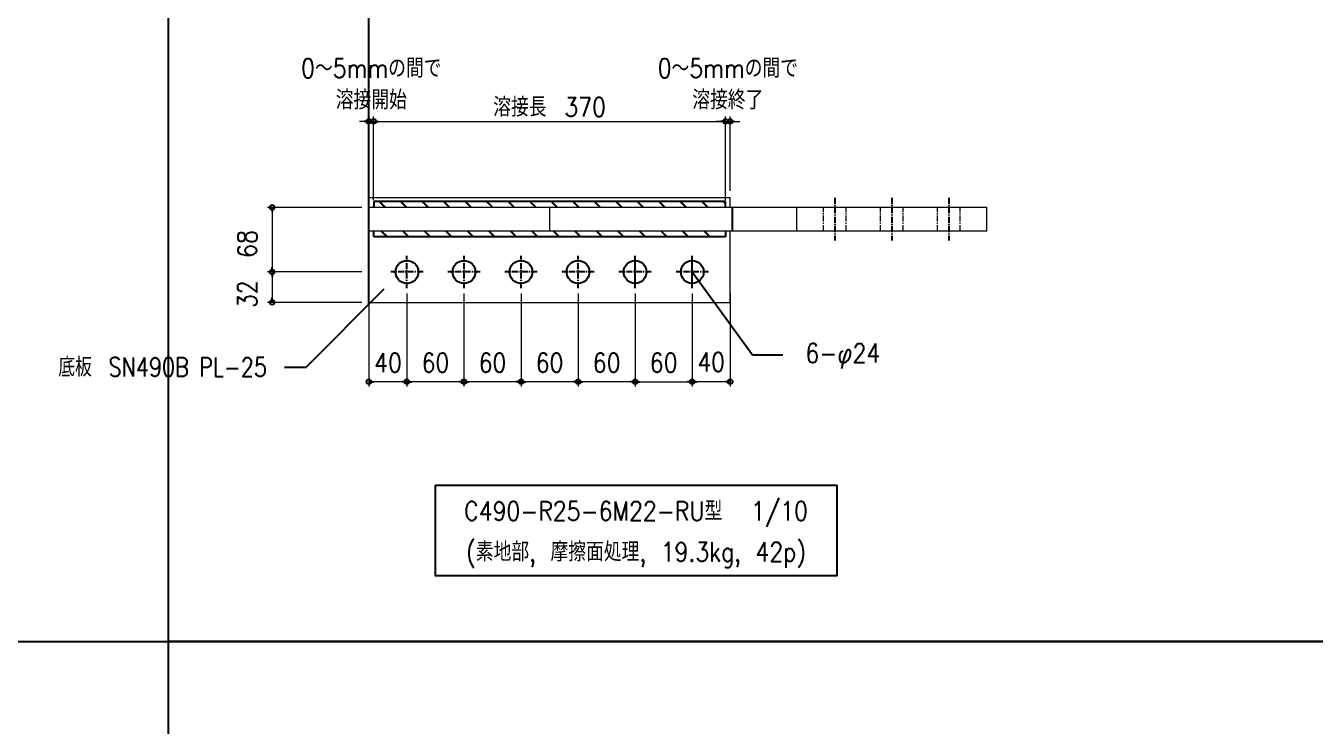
# Model space of a CAD drawing. Extents: x 89504 to 815623, y -104886 to 219894.
# Drawn here: x 812910 to 814266, y -103391 to -102654 of the extents above; entities that cross this region are included whole.
import ezdxf
from ezdxf.enums import TextEntityAlignment as Align

# ---------------------------------------------------------------- set-up
doc = ezdxf.new("R2010")
doc.units = 0
doc.header["$MEASUREMENT"] = 0
for name, pattern in [('CENTER', [2, 1.25, -0.25, 0.25, -0.25]), ('CENTER1', [10, 6.25, -1.25, 1.25, -1.25]), ('DUMMY', [0])]:
    doc.linetypes.add(name, pattern=pattern)
doc.layers.get('0').update_dxf_attribs({"color": 3, "linetype": 'CONTINUOUS'})
doc.layers.get('Defpoints').update_dxf_attribs({"linetype": 'CONTINUOUS'})
doc.layers.add('00_ADDL', color=253, linetype='CONTINUOUS', plot=False)
doc.layers.add('_1-F_ADDL', color=8, linetype='DUMMY', plot=False)
doc.layers.add('寸法', color=4, linetype='CONTINUOUS')
doc.layers.add('金物', color=7, linetype='CONTINUOUS')
doc.styles.add('DRACAD', font='txt', dxfattribs={"width": 0.85, "bigfont": 'extfont2'})
doc.styles.add('KANJI', font='simplex.shx', dxfattribs={"width": 0.7, "bigfont": 'extfont2.shx'})
doc.styles.add('S020', font='simplex.shx', dxfattribs={"width": 0.8, "height": 100, "bigfont": 'extfont2.shx'})
doc.dimstyles.new('S5', dxfattribs={"dimscale": 5, "dimtxt": 4, "dimasz": 1, "dimexe": 1, "dimexo": 1.5, "dimgap": 1, "dimtad": 1, "dimtxsty": 'KANJI', "dimblk": 'ORIGIN', "dimcen": 0, "dimclrd": 256, "dimclre": 256, "dimclrt": 256, "dimadec": 0, "dimazin": 0, "dimtfac": 1, "dimtmove": 2, "dimatfit": 2, "dimfxl": 1, "dimtolj": 2, "dimlwd": 5, "dimlwe": 5, "dimarcsym": 0})

# ---------------------------------------------------------------- blocks, each defined once
blk = doc.blocks.new('_ORIGIN')
at = {"color": 0, "linetype": 'ByBlock'}
blk.add_line((0, 0), (-1, 0), dxfattribs=at)
blk.add_circle((0, 0), 0.5, dxfattribs=at)
blk = doc.blocks.new('*D10')
at = {"layer": 'Defpoints', "color": 0, "transparency": 16777216}
for p in [(813271.2, -102844.6), (813169.4, -102912.6), (813271.2, -102912.6)]:
    blk.add_point(p, dxfattribs=at)
at = {"layer": '寸法', "lineweight": 5, "transparency": 16777216}
for p, q in [((813263.7, -102844.6), (813164.4, -102844.6)), ((813169.4, -102849.6), (813169.4, -102907.6)), ((813263.7, -102912.6), (813164.4, -102912.6))]:
    blk.add_line(p, q, dxfattribs=at)
at = {"layer": '寸法', "lineweight": 5, "transparency": 16777216, "xscale": 5, "yscale": 5, "zscale": 5}
for p, rotation in [((813169.4, -102844.6), 90), ((813169.4, -102912.6), 270)]:
    blk.add_blockref('_ORIGIN', p, dxfattribs=dict(at, rotation=rotation))
at = {"layer": '寸法', "transparency": 16777216, "insert": (813143.2, -102883.1), "char_height": 20, "attachment_point": 5, "rotation": 90, "style": 'DRACAD'}
blk.add_mtext('\\A2;68', dxfattribs=at)
blk = doc.blocks.new('*D11')
at = {"layer": 'Defpoints', "color": 0, "transparency": 16777216}
for p in [(813271.2, -102912.6), (813169.4, -102944.6), (813271.2, -102944.6)]:
    blk.add_point(p, dxfattribs=at)
at = {"layer": '寸法', "lineweight": 5, "transparency": 16777216}
for p, q in [((813263.7, -102912.6), (813164.4, -102912.6)), ((813169.4, -102917.6), (813169.4, -102939.6)), ((813263.7, -102944.6), (813164.4, -102944.6))]:
    blk.add_line(p, q, dxfattribs=at)
at = {"layer": '寸法', "lineweight": 5, "transparency": 16777216, "xscale": 5, "yscale": 5, "zscale": 5}
for p, rotation in [((813169.4, -102912.6), 90), ((813169.4, -102944.6), 270)]:
    blk.add_blockref('_ORIGIN', p, dxfattribs=dict(at, rotation=rotation))
at = {"layer": '寸法', "transparency": 16777216, "insert": (813143.2, -102936), "char_height": 20, "attachment_point": 5, "rotation": 90, "style": 'DRACAD'}
blk.add_mtext('\\A2;32', dxfattribs=at)
blk = doc.blocks.new('*D12')
at = {"layer": 'Defpoints', "color": 0, "transparency": 16777216}
for p in [(813371.2, -102927.6), (813431.2, -102927.6), (813371.2, -103028.1)]:
    blk.add_point(p, dxfattribs=at)
at = {"layer": '寸法', "lineweight": 5, "transparency": 16777216}
for p, q in [((813371.2, -102935.1), (813371.2, -103033.1)), ((813431.2, -102935.1), (813431.2, -103033.1)), ((813426.2, -103028.1), (813376.2, -103028.1))]:
    blk.add_line(p, q, dxfattribs=at)
at = {"layer": '寸法', "lineweight": 5, "transparency": 16777216, "xscale": 5, "yscale": 5, "zscale": 5, "rotation": 180}
blk.add_blockref('_ORIGIN', (813371.2, -103028.1), dxfattribs=at)
at = {"layer": '寸法', "lineweight": 5, "transparency": 16777216, "xscale": 5, "yscale": 5, "zscale": 5}
blk.add_blockref('_ORIGIN', (813431.2, -103028.1), dxfattribs=at)
at = {"layer": '寸法', "transparency": 16777216, "insert": (813401.2, -103008.1), "char_height": 20, "attachment_point": 5, "style": 'DRACAD'}
blk.add_mtext('\\A2;60', dxfattribs=at)
blk = doc.blocks.new('*D13')
at = {"layer": 'Defpoints', "color": 0, "transparency": 16777216}
for p in [(813271.2, -102927.6), (813311.2, -102927.6), (813271.2, -103028.1)]:
    blk.add_point(p, dxfattribs=at)
at = {"layer": '寸法', "lineweight": 5, "transparency": 16777216}
for p, q in [((813271.2, -102935.1), (813271.2, -103033.1)), ((813311.2, -102935.1), (813311.2, -103033.1)), ((813306.2, -103028.1), (813276.2, -103028.1))]:
    blk.add_line(p, q, dxfattribs=at)
at = {"layer": '寸法', "lineweight": 5, "transparency": 16777216, "xscale": 5, "yscale": 5, "zscale": 5, "rotation": 180}
blk.add_blockref('_ORIGIN', (813271.2, -103028.1), dxfattribs=at)
at = {"layer": '寸法', "lineweight": 5, "transparency": 16777216, "xscale": 5, "yscale": 5, "zscale": 5}
blk.add_blockref('_ORIGIN', (813311.2, -103028.1), dxfattribs=at)
at = {"layer": '寸法', "transparency": 16777216, "insert": (813291.2, -103008.1), "char_height": 20, "attachment_point": 5, "style": 'DRACAD'}
blk.add_mtext('\\A2;40', dxfattribs=at)
blk = doc.blocks.new('*D14')
at = {"layer": 'Defpoints', "color": 0, "transparency": 16777216}
for p in [(813491.2, -102927.6), (813551.2, -102927.6), (813491.2, -103028.1)]:
    blk.add_point(p, dxfattribs=at)
at = {"layer": '寸法', "lineweight": 5, "transparency": 16777216}
for p, q in [((813491.2, -102935.1), (813491.2, -103033.1)), ((813551.2, -102935.1), (813551.2, -103033.1)), ((813546.2, -103028.1), (813496.2, -103028.1))]:
    blk.add_line(p, q, dxfattribs=at)
at = {"layer": '寸法', "lineweight": 5, "transparency": 16777216, "xscale": 5, "yscale": 5, "zscale": 5, "rotation": 180}
blk.add_blockref('_ORIGIN', (813491.2, -103028.1), dxfattribs=at)
at = {"layer": '寸法', "lineweight": 5, "transparency": 16777216, "xscale": 5, "yscale": 5, "zscale": 5}
blk.add_blockref('_ORIGIN', (813551.2, -103028.1), dxfattribs=at)
at = {"layer": '寸法', "transparency": 16777216, "insert": (813521.2, -103008.1), "char_height": 20, "attachment_point": 5, "style": 'DRACAD'}
blk.add_mtext('\\A2;60', dxfattribs=at)
blk = doc.blocks.new('*D15')
at = {"layer": 'Defpoints', "color": 0, "transparency": 16777216}
for p in [(813551.2, -102927.6), (813611.2, -102927.6), (813611.2, -103028.1)]:
    blk.add_point(p, dxfattribs=at)
at = {"layer": '寸法', "lineweight": 5, "transparency": 16777216}
for p, q in [((813551.2, -102935.1), (813551.2, -103033.1)), ((813611.2, -102935.1), (813611.2, -103033.1)), ((813556.2, -103028.1), (813606.2, -103028.1))]:
    blk.add_line(p, q, dxfattribs=at)
at = {"layer": '寸法', "lineweight": 5, "transparency": 16777216, "xscale": 5, "yscale": 5, "zscale": 5, "rotation": 180}
blk.add_blockref('_ORIGIN', (813551.2, -103028.1), dxfattribs=at)
at = {"layer": '寸法', "lineweight": 5, "transparency": 16777216, "xscale": 5, "yscale": 5, "zscale": 5}
blk.add_blockref('_ORIGIN', (813611.2, -103028.1), dxfattribs=at)
at = {"layer": '寸法', "transparency": 16777216, "insert": (813581.2, -103008.1), "char_height": 20, "attachment_point": 5, "style": 'DRACAD'}
blk.add_mtext('\\A2;60', dxfattribs=at)
blk = doc.blocks.new('*D16')
at = {"layer": 'Defpoints', "color": 0, "transparency": 16777216}
for p in [(813611.2, -102927.6), (813651.2, -102927.6), (813611.2, -103028.1)]:
    blk.add_point(p, dxfattribs=at)
at = {"layer": '寸法', "lineweight": 5, "transparency": 16777216}
for p, q in [((813611.2, -102935.1), (813611.2, -103033.1)), ((813651.2, -102935.1), (813651.2, -103033.1)), ((813646.2, -103028.1), (813616.2, -103028.1))]:
    blk.add_line(p, q, dxfattribs=at)
at = {"layer": '寸法', "lineweight": 5, "transparency": 16777216, "xscale": 5, "yscale": 5, "zscale": 5, "rotation": 180}
blk.add_blockref('_ORIGIN', (813611.2, -103028.1), dxfattribs=at)
at = {"layer": '寸法', "lineweight": 5, "transparency": 16777216, "xscale": 5, "yscale": 5, "zscale": 5}
blk.add_blockref('_ORIGIN', (813651.2, -103028.1), dxfattribs=at)
at = {"layer": '寸法', "transparency": 16777216, "insert": (813631.2, -103007.3), "char_height": 20, "attachment_point": 5, "style": 'DRACAD'}
blk.add_mtext('\\A2;40', dxfattribs=at)
blk = doc.blocks.new('*D17')
at = {"layer": 'Defpoints', "color": 0, "transparency": 16777216}
for p in [(813431.2, -102927.6), (813491.2, -102927.6), (813431.2, -103028.1)]:
    blk.add_point(p, dxfattribs=at)
at = {"layer": '寸法', "lineweight": 5, "transparency": 16777216}
for p, q in [((813431.2, -102935.1), (813431.2, -103033.1)), ((813491.2, -102935.1), (813491.2, -103033.1)), ((813486.2, -103028.1), (813436.2, -103028.1))]:
    blk.add_line(p, q, dxfattribs=at)
at = {"layer": '寸法', "lineweight": 5, "transparency": 16777216, "xscale": 5, "yscale": 5, "zscale": 5, "rotation": 180}
blk.add_blockref('_ORIGIN', (813431.2, -103028.1), dxfattribs=at)
at = {"layer": '寸法', "lineweight": 5, "transparency": 16777216, "xscale": 5, "yscale": 5, "zscale": 5}
blk.add_blockref('_ORIGIN', (813491.2, -103028.1), dxfattribs=at)
at = {"layer": '寸法', "transparency": 16777216, "insert": (813461.2, -103008.1), "char_height": 20, "attachment_point": 5, "style": 'DRACAD'}
blk.add_mtext('\\A2;60', dxfattribs=at)
blk = doc.blocks.new('*D18')
at = {"layer": 'Defpoints', "color": 0, "transparency": 16777216}
for p in [(813311.2, -102927.6), (813371.2, -102927.6), (813311.2, -103028.1)]:
    blk.add_point(p, dxfattribs=at)
at = {"layer": '寸法', "lineweight": 5, "transparency": 16777216}
for p, q in [((813311.2, -102935.1), (813311.2, -103033.1)), ((813371.2, -102935.1), (813371.2, -103033.1)), ((813366.2, -103028.1), (813316.2, -103028.1))]:
    blk.add_line(p, q, dxfattribs=at)
at = {"layer": '寸法', "lineweight": 5, "transparency": 16777216, "xscale": 5, "yscale": 5, "zscale": 5, "rotation": 180}
blk.add_blockref('_ORIGIN', (813311.2, -103028.1), dxfattribs=at)
at = {"layer": '寸法', "lineweight": 5, "transparency": 16777216, "xscale": 5, "yscale": 5, "zscale": 5}
blk.add_blockref('_ORIGIN', (813371.2, -103028.1), dxfattribs=at)
at = {"layer": '寸法', "transparency": 16777216, "insert": (813341.2, -103008.1), "char_height": 20, "attachment_point": 5, "style": 'DRACAD'}
blk.add_mtext('\\A2;60', dxfattribs=at)
blk = doc.blocks.new('*D22')
at = {"layer": 'Defpoints', "color": 0, "linetype": 'Continuous', "transparency": 16777216}
for p in [(813276.2, -102754.1), (813271.2, -102834.6), (813276.2, -102844.6)]:
    blk.add_point(p, dxfattribs=at)
at = {"layer": '寸法', "linetype": 'Continuous', "lineweight": 5, "transparency": 16777216}
for p, q in [((813271.2, -102827.1), (813271.2, -102749.1)), ((813276.2, -102837.1), (813276.2, -102749.1)), ((813266.2, -102754.1), (813261.2, -102754.1)), ((813271.2, -102754.1), (813276.2, -102754.1)), ((813281.2, -102754.1), (813286.2, -102754.1))]:
    blk.add_line(p, q, dxfattribs=at)
at = {"layer": '寸法', "linetype": 'Continuous', "lineweight": 5, "transparency": 16777216, "xscale": 5, "yscale": 5, "zscale": 5}
blk.add_blockref('_ORIGIN', (813271.2, -102754.1), dxfattribs=at)
at = {"layer": '寸法', "linetype": 'Continuous', "lineweight": 5, "transparency": 16777216, "xscale": 5, "yscale": 5, "zscale": 5, "rotation": 180}
blk.add_blockref('_ORIGIN', (813276.2, -102754.1), dxfattribs=at)
at = {"layer": '寸法', "linetype": 'Continuous', "transparency": 16777216, "insert": (813273.7, -102714.9), "char_height": 20, "attachment_point": 5, "style": 'DRACAD'}
blk.add_mtext('\\A2;0～5mmの間で\\P溶接開始', dxfattribs=at)
blk = doc.blocks.new('*D23')
at = {"layer": 'Defpoints', "color": 0, "linetype": 'Continuous', "transparency": 16777216}
for p in [(813646.2, -102754.1), (813276.2, -102844.6), (813646.2, -102844.6)]:
    blk.add_point(p, dxfattribs=at)
at = {"layer": '寸法', "linetype": 'Continuous', "lineweight": 5, "transparency": 16777216}
for p, q in [((813276.2, -102837.1), (813276.2, -102749.1)), ((813646.2, -102837.1), (813646.2, -102749.1)), ((813281.2, -102754.1), (813641.2, -102754.1))]:
    blk.add_line(p, q, dxfattribs=at)
at = {"layer": '寸法', "linetype": 'Continuous', "lineweight": 5, "transparency": 16777216, "xscale": 5, "yscale": 5, "zscale": 5, "rotation": 180}
blk.add_blockref('_ORIGIN', (813276.2, -102754.1), dxfattribs=at)
at = {"layer": '寸法', "linetype": 'Continuous', "lineweight": 5, "transparency": 16777216, "xscale": 5, "yscale": 5, "zscale": 5}
blk.add_blockref('_ORIGIN', (813646.2, -102754.1), dxfattribs=at)
at = {"layer": '寸法', "linetype": 'Continuous', "transparency": 16777216, "insert": (813461.2, -102739.1), "char_height": 20, "attachment_point": 5, "style": 'DRACAD'}
blk.add_mtext('\\A2;溶接長\u3000370', dxfattribs=at)
blk = doc.blocks.new('*D24')
at = {"layer": 'Defpoints', "color": 0, "linetype": 'Continuous', "transparency": 16777216}
for p in [(813651.2, -102754.1), (813651.2, -102834.6), (813646.2, -102844.6)]:
    blk.add_point(p, dxfattribs=at)
at = {"layer": '寸法', "linetype": 'Continuous', "lineweight": 5, "transparency": 16777216}
for p, q in [((813646.2, -102837.1), (813646.2, -102749.1)), ((813651.2, -102827.1), (813651.2, -102749.1)), ((813641.2, -102754.1), (813636.2, -102754.1)), ((813646.2, -102754.1), (813651.2, -102754.1)), ((813656.2, -102754.1), (813661.2, -102754.1))]:
    blk.add_line(p, q, dxfattribs=at)
at = {"layer": '寸法', "linetype": 'Continuous', "lineweight": 5, "transparency": 16777216, "xscale": 5, "yscale": 5, "zscale": 5}
blk.add_blockref('_ORIGIN', (813646.2, -102754.1), dxfattribs=at)
at = {"layer": '寸法', "linetype": 'Continuous', "lineweight": 5, "transparency": 16777216, "xscale": 5, "yscale": 5, "zscale": 5, "rotation": 180}
blk.add_blockref('_ORIGIN', (813651.2, -102754.1), dxfattribs=at)
at = {"layer": '寸法', "linetype": 'Continuous', "transparency": 16777216, "insert": (813648.7, -102714.9), "char_height": 20, "attachment_point": 5, "style": 'DRACAD'}
blk.add_mtext('\\A2;0～5mmの間で\\P溶接終了', dxfattribs=at)

msp = doc.modelspace()

# ---------------------------------------------------------------- hatches: boundary and pattern name
at = {"layer": '金物', "ltscale": 6}
h = msp.add_hatch(dxfattribs=at)
h.set_pattern_fill('JIS_LC_20', color=256, scale=0.8, angle=90)
h.set_pattern_definition([(135, (811366.216, -105923.574), (-11.31371, -11.31371), []), (135, (811366.216, -105923.254), (-11.31371, -11.31371), [])])
h.paths.add_polyline_path([(813454.21647, -102844.57408), (813276.21647, -102844.57408), (813276.21647, -102838.57408), (813454.21647, -102838.57408)])
h.paths.add_polyline_path([(813637.21647, -102844.57408), (813454.21647, -102844.57408), (813454.21647, -102838.57408), (813637.21647, -102838.57408)])
h.paths.add_polyline_path([(813646.21647, -102844.57408), (813637.21647, -102844.57408), (813637.21647, -102838.57408), (813646.21647, -102838.57408)])
h = msp.add_hatch(dxfattribs=at)
h.set_pattern_fill('JIS_LC_20', color=256, scale=0.8, angle=90)
h.set_pattern_definition([(135, (811366.216, -105929.574), (-11.31371, -11.31371), []), (135, (811366.216, -105929.254), (-11.31371, -11.31371), [])])
h.paths.add_polyline_path([(813454.21647, -102869.57408), (813276.21647, -102869.57408), (813276.21647, -102875.57408), (813454.21647, -102875.57408)])
h.paths.add_polyline_path([(813637.21647, -102869.57408), (813454.21647, -102869.57408), (813454.21647, -102875.57408), (813637.21647, -102875.57408)])
h.paths.add_polyline_path([(813646.21647, -102869.57408), (813637.21647, -102869.57408), (813637.21647, -102875.57408), (813646.21647, -102875.57408)])

# ---------------------------------------------------------------- linework, layer by layer
at = {"layer": '00_ADDL'}
msp.add_line((813271.21647, -102946.5074), (813271.21647, -101916.41828), dxfattribs=at)
at = {"layer": '_1-F_ADDL'}
msp.add_line((811417.5901, -103301.41828), (815622.5901, -103301.41828), dxfattribs=at)
for points in [[(813060.29448, -101916.41828), (815111.66776, -101916.41828), (815111.66776, -103301.41828), (813060.29448, -103301.41828)], [(813060.29448, -103301.41828), (815111.66776, -103301.41828), (815111.66776, -104686.41828), (813060.29448, -104686.41828)]]:
    msp.add_lwpolyline(points, close=True, dxfattribs=at)
at = {"layer": '寸法', "linetype": 'CENTER1'}
for p, q in [((813761.21647, -102834.57408), (813761.21647, -102879.57408)), ((813821.21647, -102834.57408), (813821.21647, -102879.57408)), ((813881.21647, -102834.57408), (813881.21647, -102879.57408)), ((813311.21647, -102929.57408), (813311.21647, -102895.57408)), ((813371.21647, -102929.57408), (813371.21647, -102895.57408)), ((813431.21647, -102929.57408), (813431.21647, -102895.57408)), ((813491.21647, -102929.57408), (813491.21647, -102895.57408)), ((813328.21647, -102912.57408), (813294.21647, -102912.57408)), ((813388.21647, -102912.57408), (813354.21647, -102912.57408)), ((813448.21647, -102912.57408), (813414.21647, -102912.57408)), ((813508.21647, -102912.57408), (813474.21647, -102912.57408)), ((813568.21647, -102912.57408), (813534.21647, -102912.57408)), ((813628.21647, -102912.57408), (813594.21647, -102912.57408))]:
    msp.add_line(p, q, dxfattribs=at)
at = {"layer": '寸法', "linetype": 'CENTER1', "ltscale": 0.3}
for p, q in [((813551.21647, -102929.57408), (813551.21647, -102895.57408)), ((813611.21647, -102929.57408), (813611.21647, -102895.57408))]:
    msp.add_line(p, q, dxfattribs=at)
at = {"layer": '寸法'}
for p, q in [((813611.21647, -102912.57408), (813674.48694, -102999.75)), ((813205.30396, -103012.7931), (813287.30994, -102930.32281)), ((813674.48694, -102999.75), (813706.63433, -102999.75)), ((813182.55362, -103012.7931), (813205.30396, -103012.7931))]:
    msp.add_line(p, q, dxfattribs=at)
msp.add_lwpolyline([(813341.16369, -103137.06701), (813763.24094, -103137.06701), (813763.24094, -103232.36383), (813341.16369, -103232.36383)], close=True, dxfattribs=at)
at = {"layer": '金物', "lineweight": 18}
for p, q in [((813271.21647, -102834.57408), (813271.21647, -102927.57408)), ((813651.21647, -102834.57408), (813271.21647, -102834.57408)), ((813651.21647, -102834.57408), (813271.21647, -102834.57408)), ((813271.21647, -102834.57408), (813271.21647, -102944.57408)), ((813651.21647, -102844.57408), (813651.21647, -102834.57408)), ((813271.21647, -102844.57408), (813921.21647, -102844.57408)), ((813461.21647, -102844.57408), (813461.21647, -102869.57408)), ((813461.21647, -102844.57408), (813461.21647, -102866.57408)), ((813461.21647, -102844.57408), (813461.21647, -102866.57408)), ((813461.21647, -102844.57408), (813461.21647, -102863.57408)), ((813721.21647, -102869.57408), (813721.21647, -102844.57408)), ((813921.21647, -102869.57408), (813921.21647, -102844.57408)), ((813921.21647, -102869.57408), (813271.21647, -102869.57408)), ((813651.21647, -102927.57408), (813651.21647, -102869.57408)), ((813651.21647, -102944.57408), (813651.21647, -102872.57408)), ((813271.21647, -102944.57408), (813651.21647, -102944.57408))]:
    msp.add_line(p, q, dxfattribs=at)
at = {"layer": '金物'}
for p, q in [((813646.21647, -102838.57408), (813276.21647, -102838.57408)), ((813646.21647, -102844.57408), (813646.21647, -102838.57408)), ((813646.21647, -102875.57408), (813276.21647, -102875.57408)), ((813646.21647, -102869.57408), (813646.21647, -102875.57408))]:
    msp.add_line(p, q, dxfattribs=at)
at = {"layer": '金物', "linetype": 'Continuous'}
for p, q in [((813276.21647, -102838.57408), (813276.21647, -102844.57408)), ((813276.21647, -102875.57408), (813276.21647, -102869.57408))]:
    msp.add_line(p, q, dxfattribs=at)
at = {"layer": '金物', "ltscale": 2}
msp.add_line((813653.21647, -102844.57408), (813653.21647, -102869.57408), dxfattribs=at)
at = {"layer": '金物', "linetype": 'CENTER', "lineweight": 18, "ltscale": 5}
for p, q in [((813749.21647, -102869.57408), (813749.21647, -102844.57408)), ((813773.21647, -102869.57408), (813773.21647, -102844.57408)), ((813809.21647, -102869.57408), (813809.21647, -102844.57408)), ((813833.21647, -102869.57408), (813833.21647, -102844.57408)), ((813869.21647, -102869.57408), (813869.21647, -102844.57408)), ((813893.21647, -102869.57408), (813893.21647, -102844.57408))]:
    msp.add_line(p, q, dxfattribs=at)
at = {"layer": '金物', "ltscale": 2.5}
for centre in [(813311.21647, -102912.57408), (813371.21647, -102912.57408), (813431.21647, -102912.57408), (813491.21647, -102912.57408), (813551.21647, -102912.57408), (813611.21647, -102912.57408)]:
    msp.add_circle(centre, 12, dxfattribs=at)

# ---------------------------------------------------------------- texts
at = {"layer": '寸法', "style": 'S020', "width": 0.8}
msp.add_text('底板\u3000SN490B PL-25', height=20, dxfattribs=at).set_placement((813054.25428, -103012.66696), align=Align.MIDDLE_CENTER)
at = {"layer": '寸法', "linetype": 'Continuous', "lineweight": -3, "style": 'DRACAD', "width": 0.85}
msp.add_text('C490-R25-6M22-RU型  1/10', height=20, dxfattribs=at).set_placement((813552.20231, -103164.16722), align=Align.MIDDLE_CENTER)
msp.add_text('(素地部, 摩擦面処理, 19.3kg, 42p)', height=20, dxfattribs=at).set_placement((813552.20231, -103208.53962), align=Align.MIDDLE)
at = {"layer": '寸法', "insert": (813809.02124, -102988.02667), "char_height": 20, "width": 98.9799312, "attachment_point": 3, "style": 'DRACAD'}
msp.add_mtext('6-φ24', dxfattribs=at)

# ---------------------------------------------------------------- dimensions: what is measured, and where the dimension line sits
at = {"layer": '寸法', "linetype": 'Continuous'}
for base, p1, p2, text, picture, middle in [((813276.21647, -102754.09475), (813271.21647, -102834.57408), (813276.21647, -102844.57408), '0～<>mmの間で\\P溶接開始', '*D22', (813273.71647, -102714.92809)), ((813651.21647, -102754.09475), (813646.21647, -102844.57408), (813651.21647, -102834.57408), '0～<>mmの間で\\P溶接終了', '*D24', (813648.71647, -102714.92809)), ((813646.21647, -102754.09475), (813276.21647, -102844.57408), (813646.21647, -102844.57408), '溶接長\u3000<>', '*D23', (813461.21647, -102739.09475))]:
    dim = msp.add_linear_dim(base=base, p1=p1, p2=p2, text=text, dimstyle='S5', override={"dimtxsty": 'DRACAD'}, dxfattribs=at)
    dim.commit()
    dim.dimension.update_dxf_attribs({"geometry": picture, "text_midpoint": middle})
at = {"layer": '寸法'}
for base, p1, p2, picture, middle in [((813169.40858, -102912.57408), (813271.21647, -102844.57408), (813271.21647, -102912.57408), '*D10', (813143.15858, -102883.07408)), ((813169.40858, -102944.57408), (813271.21647, -102912.57408), (813271.21647, -102944.57408), '*D11', (813143.15858, -102936.01797))]:
    dim = msp.add_linear_dim(base=base, p1=p1, p2=p2, angle=90, dimstyle='S5', override={"dimtxsty": 'DRACAD'}, dxfattribs=at)
    dim.commit()
    dim.dimension.update_dxf_attribs({"geometry": picture, "text_midpoint": middle, "dimtype": 160})
for base, p1, p2, picture, middle in [((813271.21647, -103028.0534), (813311.21647, -102927.57408), (813271.21647, -102927.57408), '*D13', (813291.21647, -103008.0534)), ((813311.21647, -103028.0534), (813371.21647, -102927.57408), (813311.21647, -102927.57408), '*D18', (813341.21647, -103008.0534)), ((813371.21647, -103028.0534), (813431.21647, -102927.57408), (813371.21647, -102927.57408), '*D12', (813401.21647, -103008.0534)), ((813431.21647, -103028.0534), (813491.21647, -102927.57408), (813431.21647, -102927.57408), '*D17', (813461.21647, -103008.0534)), ((813491.21647, -103028.0534), (813551.21647, -102927.57408), (813491.21647, -102927.57408), '*D14', (813521.21647, -103008.0534)), ((813611.21647, -103028.0534), (813551.21647, -102927.57408), (813611.21647, -102927.57408), '*D15', (813581.21647, -103008.0534)), ((813611.21647, -103028.0534), (813651.21647, -102927.57408), (813611.21647, -102927.57408), '*D16', (813631.21647, -103007.29174))]:
    dim = msp.add_linear_dim(base=base, p1=p1, p2=p2, dimstyle='S5', override={"dimtxsty": 'DRACAD'}, dxfattribs=at)
    dim.commit()
    dim.dimension.update_dxf_attribs({"geometry": picture, "text_midpoint": middle, "dimtype": 160})

doc.saveas('drawing.dxf')
